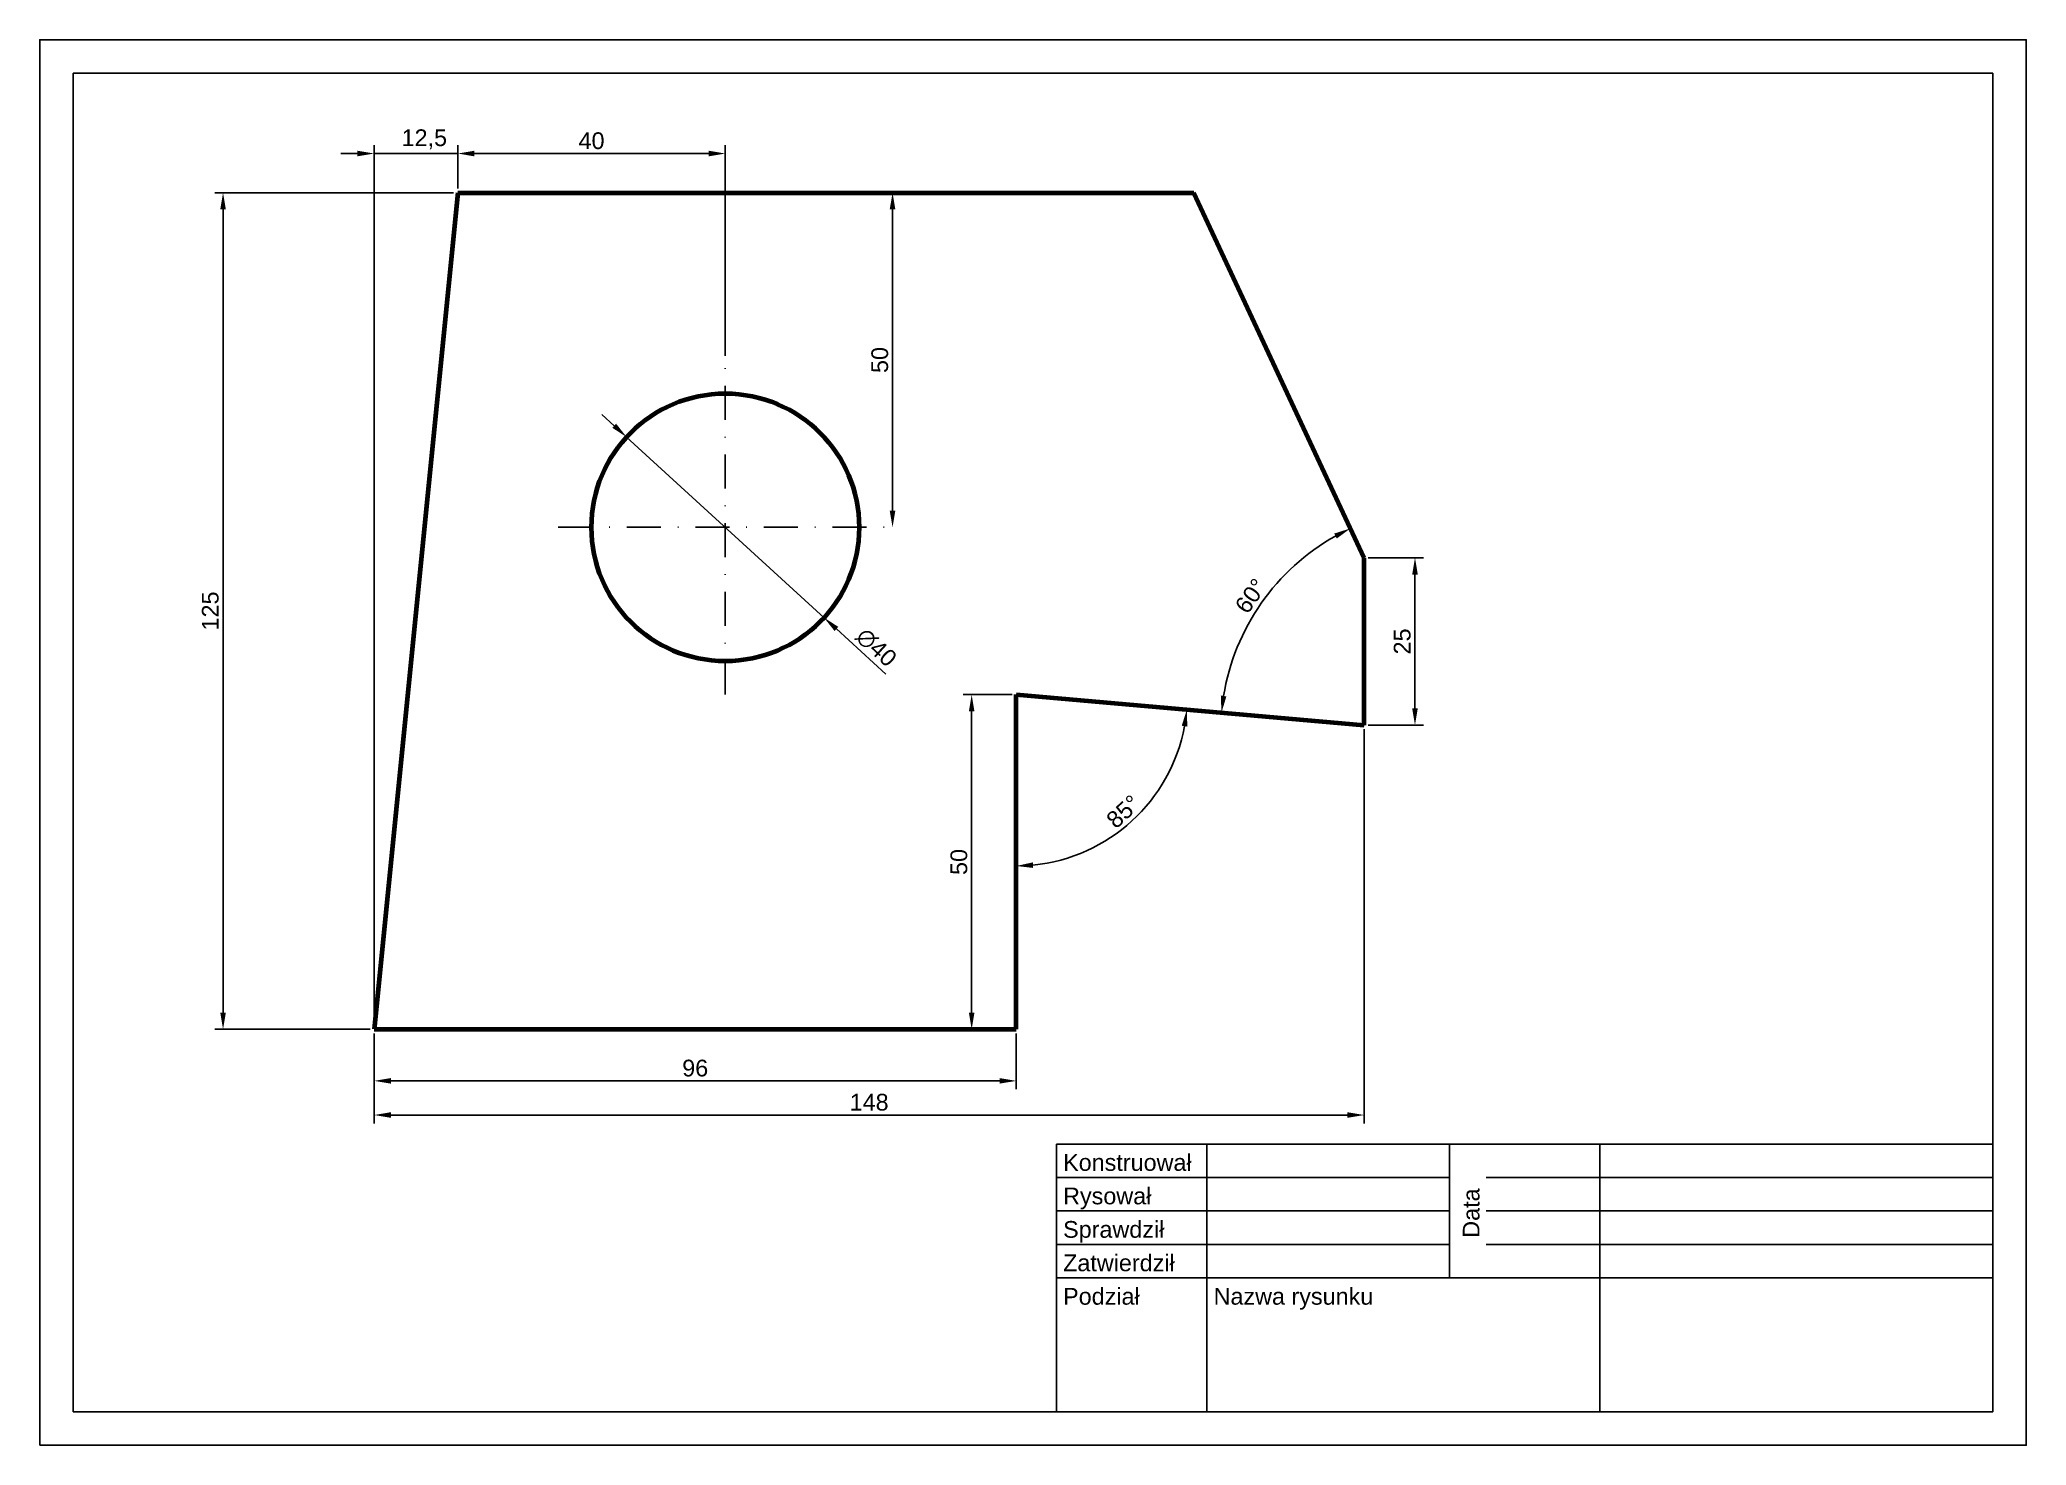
# Model space of a CAD drawing. Header units: millimetres. Extents: x 0 to 297, y 0 to 210.
import ezdxf

# ---------------------------------------------------------------- set-up
doc = ezdxf.new("R2010")
doc.units = ezdxf.units.MM
doc.linetypes.add('KRESKAKROPKA', pattern=[25.4, 12.7, -6.35, 0, -6.35])
doc.layers.add('linie grube', color=7, linetype='Continuous', lineweight=100)
for name, color, linetype in [('opis', 7, 'Continuous'), ('osie', 3, 'KRESKAKROPKA'), ('wymiary', 1, 'Continuous')]:
    doc.layers.add(name, color=color, linetype=linetype)
doc.styles.get("Standard").update_dxf_attribs({"font": 'arial.ttf'})
doc.dimstyles.new('ISO-25', dxfattribs={"dimtxt": 2.5, "dimasz": 2.5, "dimexe": 1.25, "dimexo": 0.625, "dimtad": 1, "dimtxsty": 'Standard', "dimcen": 2.5, "dimadec": 0, "dimazin": 0, "dimtfac": 1, "dimtmove": 0, "dimatfit": 3, "dimfxl": 1, "dimarcsym": 0})

# ---------------------------------------------------------------- blocks, each defined once
blk = doc.blocks.new('*D5')
at = {"layer": 'Defpoints', "color": 0, "transparency": 16777216}
for p in [(50, 62.15), (146, 62.15), (146, 54.44)]:
    blk.add_point(p, dxfattribs=at)
at = {"layer": 'wymiary', "color": 0, "lineweight": -2, "transparency": 16777216}
for p, q in [((50, 61.52), (50, 53.19)), ((146, 61.52), (146, 53.19)), ((52.5, 54.44), (143.5, 54.44))]:
    blk.add_line(p, q, dxfattribs=at)
at = {"layer": 'wymiary', "color": 0, "transparency": 16777216}
for points in [[(52.5, 54.86), (52.5, 54.03), (50, 54.44)], [(143.5, 54.86), (143.5, 54.03), (146, 54.44)]]:
    blk.add_solid(points, dxfattribs=at)
at = {"layer": 'wymiary', "color": 0, "transparency": 16777216, "insert": (98, 56.34), "char_height": 2.5, "attachment_point": 5}
blk.add_mtext('96', dxfattribs=at)
blk = doc.blocks.new('*D6')
at = {"layer": 'Defpoints', "color": 0, "transparency": 16777216}
for p in [(198, 107.6), (50, 62.15), (198, 49.34)]:
    blk.add_point(p, dxfattribs=at)
at = {"layer": 'wymiary', "color": 0, "lineweight": -2, "transparency": 16777216}
for p, q in [((198, 106.97), (198, 48.09)), ((50, 61.52), (50, 48.09)), ((52.5, 49.34), (195.5, 49.34))]:
    blk.add_line(p, q, dxfattribs=at)
at = {"layer": 'wymiary', "color": 0, "transparency": 16777216}
for points in [[(52.5, 49.76), (52.5, 48.92), (50, 49.34)], [(195.5, 49.76), (195.5, 48.92), (198, 49.34)]]:
    blk.add_solid(points, dxfattribs=at)
at = {"layer": 'wymiary', "color": 0, "transparency": 16777216, "insert": (124, 51.24), "char_height": 2.5, "attachment_point": 5}
blk.add_mtext('148', dxfattribs=at)
blk = doc.blocks.new('*D7')
at = {"layer": 'Defpoints', "color": 0, "transparency": 16777216}
for p in [(62.5, 187.15), (27.41, 62.15), (50, 62.15)]:
    blk.add_point(p, dxfattribs=at)
at = {"layer": 'wymiary', "color": 0, "lineweight": -2, "transparency": 16777216}
for p, q in [((61.88, 187.15), (26.16, 187.15)), ((27.41, 184.65), (27.41, 64.65)), ((49.38, 62.15), (26.16, 62.15))]:
    blk.add_line(p, q, dxfattribs=at)
at = {"layer": 'wymiary', "color": 0, "transparency": 16777216}
for points in [[(26.99, 184.65), (27.83, 184.65), (27.41, 187.15)], [(26.99, 64.65), (27.83, 64.65), (27.41, 62.15)]]:
    blk.add_solid(points, dxfattribs=at)
at = {"layer": 'wymiary', "color": 0, "transparency": 16777216, "insert": (25.51, 124.65), "char_height": 2.5, "attachment_point": 5, "rotation": 90}
blk.add_mtext('125', dxfattribs=at)
blk = doc.blocks.new('*D8')
at = {"layer": 'Defpoints', "color": 0, "transparency": 16777216}
for p in [(146, 112.15), (139.33, 62.15), (146, 62.15)]:
    blk.add_point(p, dxfattribs=at)
at = {"layer": 'wymiary', "color": 0, "lineweight": -2, "transparency": 16777216}
for p, q in [((145.38, 112.15), (138.08, 112.15)), ((139.33, 109.65), (139.33, 64.65)), ((145.38, 62.15), (138.08, 62.15))]:
    blk.add_line(p, q, dxfattribs=at)
at = {"layer": 'wymiary', "color": 0, "transparency": 16777216}
for points in [[(138.91, 109.65), (139.75, 109.65), (139.33, 112.15)], [(138.91, 64.65), (139.75, 64.65), (139.33, 62.15)]]:
    blk.add_solid(points, dxfattribs=at)
at = {"layer": 'wymiary', "color": 0, "transparency": 16777216, "insert": (137.43, 87.15), "char_height": 2.5, "attachment_point": 5, "rotation": 90}
blk.add_mtext('50', dxfattribs=at)
blk = doc.blocks.new('*D9')
at = {"layer": 'Defpoints', "color": 0, "transparency": 16777216}
for p in [(146, 112.15), (146, 112.15), (198, 107.6), (158.15, 89.62), (146, 62.15)]:
    blk.add_point(p, dxfattribs=at)
at = {"layer": 'wymiary', "color": 0, "lineweight": -2, "transparency": 16777216}
blk.add_arc((146, 112.15), 25.59, 275.5988, 349.4012, dxfattribs=at)
at = {"layer": 'wymiary', "color": 0, "transparency": 16777216}
for points in [[(170.74, 107.5), (171.57, 107.38), (171.5, 109.92)], [(148.52, 86.26), (148.48, 87.09), (146, 86.55)]]:
    blk.add_solid(points, dxfattribs=at)
at = {"layer": 'wymiary', "color": 0, "transparency": 16777216, "insert": (162.01, 94.68), "char_height": 2.5, "attachment_point": 5, "rotation": 42.5}
blk.add_mtext('85°', dxfattribs=at)
blk = doc.blocks.new('*D10')
at = {"layer": 'Defpoints', "color": 0, "transparency": 16777216}
for p in [(172.56, 187.15), (198, 132.6), (186.4, 130.29), (146, 112.15), (198, 107.6)]:
    blk.add_point(p, dxfattribs=at)
at = {"layer": 'wymiary', "color": 0, "lineweight": -2, "transparency": 16777216}
blk.add_arc((210.15, 106.54), 33.6, 119.2641, 170.7359, dxfattribs=at)
at = {"layer": 'wymiary', "color": 0, "transparency": 16777216}
for points in [[(193.54, 136.22), (193.92, 135.48), (195.95, 136.99)], [(177.41, 111.89), (176.58, 112), (176.68, 109.46)]]:
    blk.add_solid(points, dxfattribs=at)
at = {"layer": 'wymiary', "color": 0, "transparency": 16777216, "insert": (181.07, 126.9), "char_height": 2.5, "attachment_point": 5, "rotation": 55}
blk.add_mtext('60°', dxfattribs=at)
blk = doc.blocks.new('*D11')
at = {"layer": 'Defpoints', "color": 0, "transparency": 16777216}
for p in [(198, 132.6), (198, 107.6), (205.61, 107.6)]:
    blk.add_point(p, dxfattribs=at)
at = {"layer": 'wymiary', "color": 0, "lineweight": -2, "transparency": 16777216}
for p, q in [((198.63, 132.6), (206.86, 132.6)), ((205.61, 130.1), (205.61, 110.1)), ((198.63, 107.6), (206.86, 107.6))]:
    blk.add_line(p, q, dxfattribs=at)
at = {"layer": 'wymiary', "color": 0, "transparency": 16777216}
for points in [[(205.19, 130.1), (206.03, 130.1), (205.61, 132.6)], [(205.19, 110.1), (206.03, 110.1), (205.61, 107.6)]]:
    blk.add_solid(points, dxfattribs=at)
at = {"layer": 'wymiary', "color": 0, "transparency": 16777216, "insert": (203.71, 120.1), "char_height": 2.5, "attachment_point": 5, "rotation": 90}
blk.add_mtext('25', dxfattribs=at)
blk = doc.blocks.new('*D12')
at = {"layer": 'Defpoints', "color": 0, "transparency": 16777216}
for p in [(87.74, 150.64), (117.26, 123.65)]:
    blk.add_point(p, dxfattribs=at)
at = {"layer": 'wymiary', "color": 0, "lineweight": -2, "transparency": 16777216}
for p, q in [((85.89, 152.33), (84.05, 154.01)), ((87.74, 150.64), (117.26, 123.65)), ((126.52, 115.19), (119.11, 121.97))]:
    blk.add_line(p, q, dxfattribs=at)
at = {"layer": 'wymiary', "color": 0, "transparency": 16777216}
for points in [[(86.17, 152.64), (85.61, 152.02), (87.74, 150.64)], [(119.39, 122.28), (118.83, 121.66), (117.26, 123.65)]]:
    blk.add_solid(points, dxfattribs=at)
at = {"layer": 'wymiary', "color": 0, "transparency": 16777216, "insert": (125.07, 119.19), "char_height": 2.5, "attachment_point": 5, "rotation": 317.5726}
blk.add_mtext('∅40', dxfattribs=at)
blk = doc.blocks.new('*D13')
at = {"layer": 'Defpoints', "color": 0, "transparency": 16777216}
for p in [(50, 193), (62.5, 187.15), (50, 62.15)]:
    blk.add_point(p, dxfattribs=at)
at = {"layer": 'wymiary', "color": 0, "lineweight": -2, "transparency": 16777216}
for p, q in [((50, 62.77), (50, 194.25)), ((62.5, 187.77), (62.5, 194.25)), ((47.5, 193), (45, 193)), ((50, 193), (52.5, 193)), ((62.5, 193), (52.5, 193))]:
    blk.add_line(p, q, dxfattribs=at)
at = {"layer": 'wymiary', "color": 0, "transparency": 16777216}
blk.add_solid([(47.5, 193.42), (47.5, 192.58), (50, 193)], dxfattribs=at)
at = {"layer": 'wymiary', "color": 0, "transparency": 16777216, "insert": (57.5, 195.13), "char_height": 2.5, "attachment_point": 5}
blk.add_mtext('12,5', dxfattribs=at)
blk = doc.blocks.new('_None')
blk = doc.blocks.new('*D16')
at = {"layer": 'Defpoints', "color": 0, "transparency": 16777216}
for p in [(102.5, 193), (62.5, 187.15), (102.5, 162.15)]:
    blk.add_point(p, dxfattribs=at)
at = {"layer": 'wymiary', "color": 0, "lineweight": -2, "transparency": 16777216}
for p, q in [((62.5, 187.77), (62.5, 194.25)), ((102.5, 162.77), (102.5, 194.25)), ((65, 193), (100, 193))]:
    blk.add_line(p, q, dxfattribs=at)
at = {"layer": 'wymiary', "color": 0, "transparency": 16777216}
for points in [[(65, 193.42), (65, 192.58), (62.5, 193)], [(100, 193.42), (100, 192.58), (102.5, 193)]]:
    blk.add_solid(points, dxfattribs=at)
at = {"layer": 'wymiary', "color": 0, "transparency": 16777216, "insert": (82.5, 194.9), "char_height": 2.5, "attachment_point": 5}
blk.add_mtext('40', dxfattribs=at)
blk = doc.blocks.new('*D17')
at = {"layer": 'Defpoints', "color": 0, "transparency": 16777216}
for p in [(127.5, 187.15), (127.5, 187.15), (127.5, 137.15)]:
    blk.add_point(p, dxfattribs=at)
at = {"layer": 'wymiary', "color": 0, "lineweight": -2, "transparency": 16777216}
blk.add_line((127.5, 139.65), (127.5, 184.65), dxfattribs=at)
at = {"layer": 'wymiary', "color": 0, "transparency": 16777216}
for points in [[(127.08, 184.65), (127.92, 184.65), (127.5, 187.15)], [(127.08, 139.65), (127.92, 139.65), (127.5, 137.15)]]:
    blk.add_solid(points, dxfattribs=at)
at = {"layer": 'wymiary', "color": 0, "transparency": 16777216, "insert": (125.6, 162.15), "char_height": 2.5, "attachment_point": 5, "rotation": 90}
blk.add_mtext('50', dxfattribs=at)

msp = doc.modelspace()

# ---------------------------------------------------------------- linework, layer by layer
msp.add_lwpolyline([(0, 0), (297, 0), (297, 210), (0, 210)], close=True)
msp.add_lwpolyline([(0, 0), (297, 0), (297, 210), (0, 210)], close=True)
at = {"layer": 'linie grube'}
for p, q in [((62.5, 187.148), (50, 62.148)), ((62.5, 187.148), (172.563, 187.148)), ((198, 132.599), (172.563, 187.148)), ((198, 107.599), (198, 132.599)), ((146, 62.148), (146, 112.148)), ((146, 112.148), (198, 107.599)), ((50, 62.148), (146, 62.148))]:
    msp.add_line(p, q, dxfattribs=at)
msp.add_circle((102.5, 137.148), 20, dxfattribs=at)
at = {"layer": 'opis'}
for p, q in [((152, 45), (292, 45)), ((152, 45), (152, 5)), ((152, 45), (174.5, 45)), ((174.5, 45), (174.5, 5)), ((210.75, 25), (210.75, 45)), ((233.25, 5), (233.25, 45)), ((292, 45), (292, 5)), ((152, 40), (210.75, 40)), ((233.25, 40), (216.25, 40)), ((233.25, 40), (292, 40)), ((152, 35), (210.75, 35)), ((233.25, 35), (216.25, 35)), ((233.25, 35), (292, 35)), ((152, 30), (210.75, 30)), ((233.25, 30), (216.25, 30)), ((233.25, 30), (292, 30)), ((152, 25), (292, 25)), ((152, 25), (182, 25)), ((174.5, 25), (210.75, 25)), ((292, 5), (152, 5)), ((152, 5), (292, 5)), ((174.5, 5), (233.25, 5))]:
    msp.add_line(p, q, dxfattribs=at)
msp.add_lwpolyline([(5, 5), (292, 5), (292, 205), (5, 205)], close=True, dxfattribs=at)
at = {"layer": 'osie', "ltscale": 0.4}
for p, q in [((102.5, 112.148), (102.5, 162.148)), ((77.5, 137.151), (127.5, 137.151))]:
    msp.add_line(p, q, dxfattribs=at)

# ---------------------------------------------------------------- texts
at = {"layer": 'opis'}
for s, p in [('Konstruował', (153, 41)), ('Rysował', (153, 36)), ('Sprawdził', (153, 31)), ('Zatwierdził', (153, 26)), ('Podział', (153, 21)), ('Nazwa rysunku', (175.5, 21))]:
    msp.add_text(s, height=2.5, dxfattribs=at).set_placement(p)
msp.add_text('Data', height=2.5, rotation=90, dxfattribs=at).set_placement((215.25, 31))

# ---------------------------------------------------------------- dimensions: what is measured, and where the dimension line sits
at = {"layer": 'wymiary'}
dim = msp.add_linear_dim(base=(50, 193), p1=(62.5, 187.148), p2=(50, 62.148), dimstyle='ISO-25', override={"dimblk1": 'None', "dimsah": 1}, dxfattribs=at)
dim.commit()
dim.dimension.update_dxf_attribs({"geometry": '*D13', "text_midpoint": (57.5, 195.127)})
for base, p1, p2, picture, middle in [((102.5, 193), (62.5, 187.148), (102.5, 162.148), '*D16', (82.5, 194.901)), ((198, 49.34), (50, 62.148), (198, 107.599), '*D6', (124, 51.241)), ((146, 54.443), (50, 62.148), (146, 62.148), '*D5', (98, 56.345))]:
    dim = msp.add_linear_dim(base=base, p1=p1, p2=p2, dimstyle='ISO-25', dxfattribs=at)
    dim.commit()
    dim.dimension.update_dxf_attribs({"geometry": picture, "text_midpoint": middle})
for base, p1, p2, picture, middle in [((27.41, 62.148), (62.5, 187.148), (50, 62.148), '*D7', (25.508, 124.648)), ((205.611, 107.599), (198, 132.599), (198, 107.599), '*D11', (203.709, 120.099)), ((139.331, 62.148), (146, 112.148), (146, 62.148), '*D8', (137.43, 87.148))]:
    dim = msp.add_linear_dim(base=base, p1=p1, p2=p2, angle=90, dimstyle='ISO-25', dxfattribs=at)
    dim.commit()
    dim.dimension.update_dxf_attribs({"geometry": picture, "text_midpoint": middle})
dim = msp.add_linear_dim(base=(127.5, 187.148), p1=(127.5, 137.151), p2=(127.5, 187.148), angle=90, dimstyle='ISO-25', override={"dimse1": 1, "dimse2": 1}, dxfattribs=at)
dim.commit()
dim.dimension.update_dxf_attribs({"geometry": '*D17', "text_midpoint": (125.599, 162.15)})
for base, line1, line2, picture, middle in [((186.395, 130.294), ((146, 112.148), (198, 107.599)), ((198, 132.599), (172.563, 187.148)), '*D10', (181.073, 126.898)), ((158.147, 89.62), ((146, 62.148), (146, 112.148)), ((146, 112.148), (198, 107.599)), '*D9', (162.006, 94.68))]:
    dim = msp.add_angular_dim_2l(base=base, line1=line1, line2=line2, dimstyle='ISO-25', dxfattribs=at)
    dim.commit()
    dim.dimension.update_dxf_attribs({"geometry": picture, "text_midpoint": middle})
dim = msp.add_diameter_dim_2p(p1=(87.737, 150.641), p2=(117.263, 123.655), dimstyle='ISO-25', dxfattribs=at)
dim.commit()
dim.dimension.update_dxf_attribs({"geometry": '*D12', "text_midpoint": (125.067, 119.192)})

doc.saveas('drawing.dxf')
